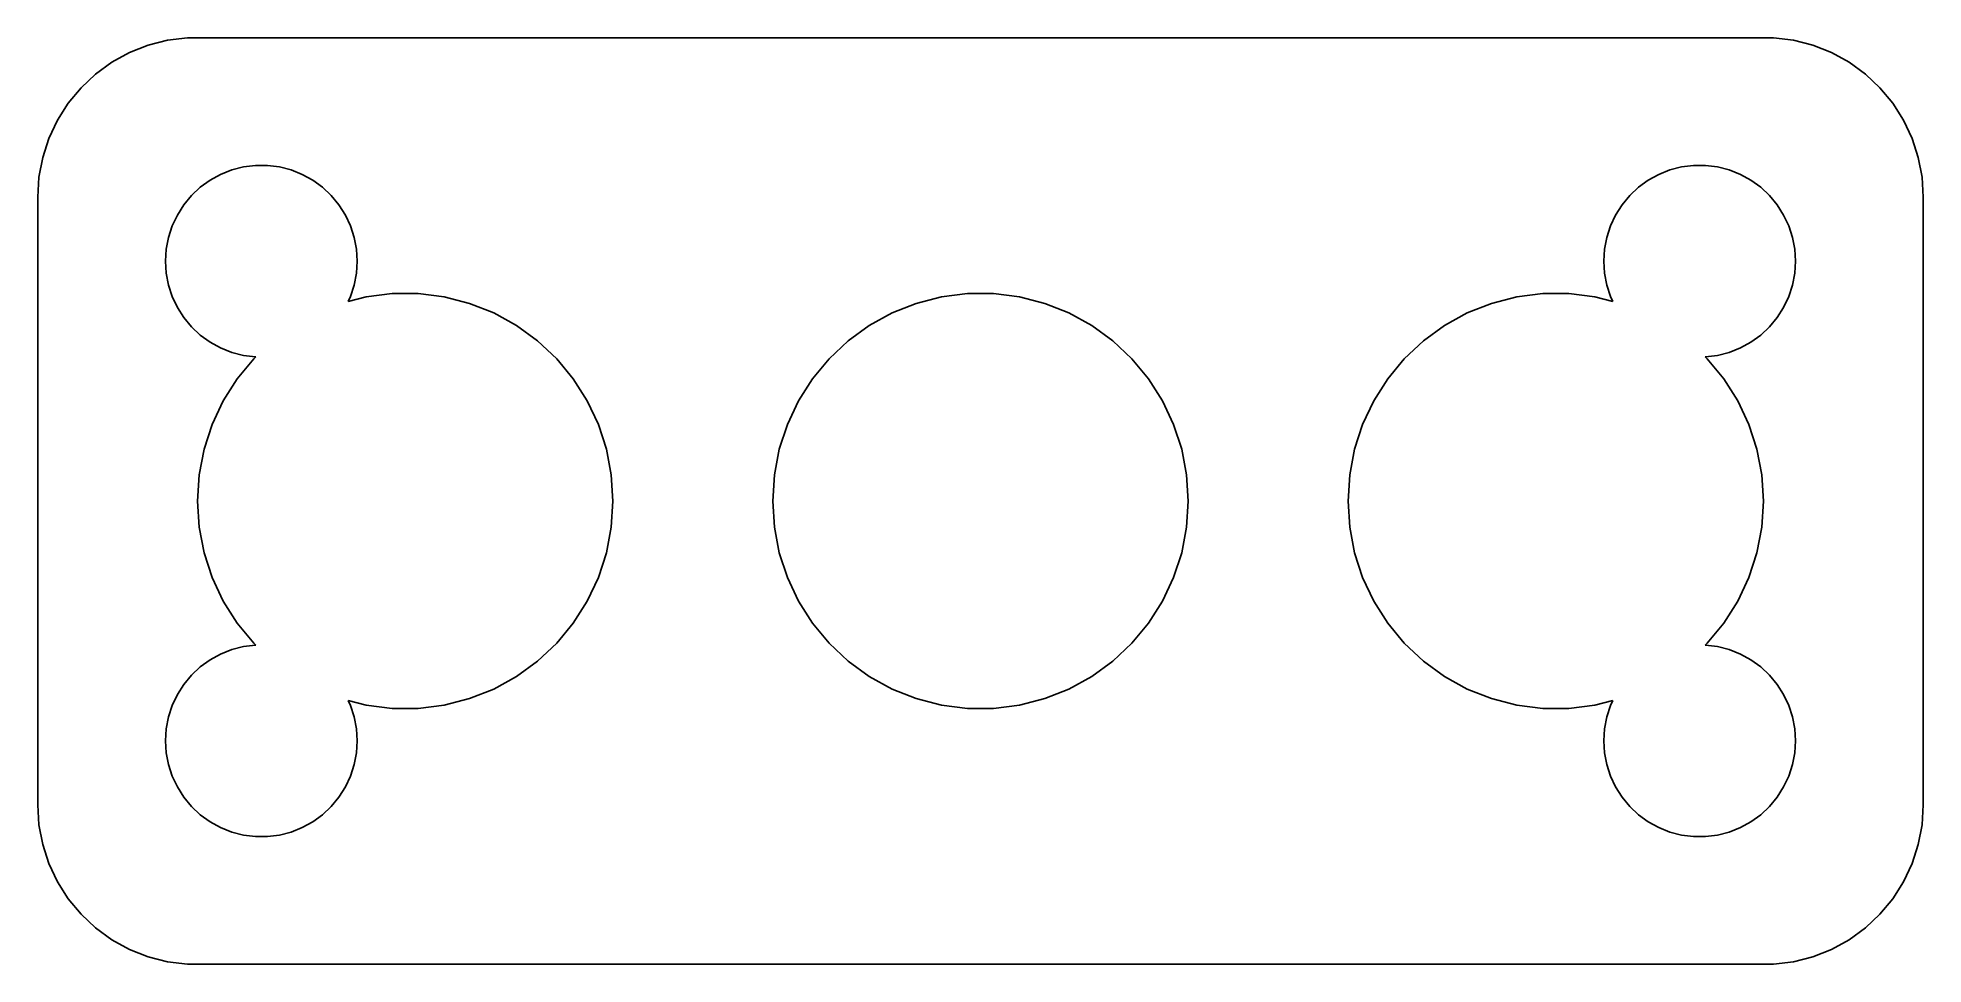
# Model space of a CAD drawing. Header units: metres. Extents: x -29.5 to 29.5, y 24.5 to 53.5.
import ezdxf

# ---------------------------------------------------------------- set-up
doc = ezdxf.new("R2010")
doc.units = ezdxf.units.M

msp = doc.modelspace()

# ---------------------------------------------------------------- linework, layer by layer
for p, q in [((-26.0451, 53.2553), (-26.6289, 53.0241)), ((-25.4369, 53.4114), (-26.0451, 53.2553)), ((-24.8139, 53.4901), (-25.4369, 53.4114)), ((24.8139, 53.4901), (-24.8139, 53.4901)), ((25.4369, 53.4114), (24.8139, 53.4901)), ((26.0451, 53.2553), (25.4369, 53.4114)), ((26.6289, 53.0241), (26.0451, 53.2553)), ((-27.1791, 52.7216), (-27.6871, 52.3526)), ((-26.6289, 53.0241), (-27.1791, 52.7216)), ((27.1791, 52.7216), (26.6289, 53.0241)), ((27.6871, 52.3526), (27.1791, 52.7216)), ((-28.1448, 51.9227), (-28.5451, 51.4389)), ((-27.6871, 52.3526), (-28.1448, 51.9227)), ((28.1448, 51.9227), (27.6871, 52.3526)), ((28.5451, 51.4389), (28.1448, 51.9227)), ((-28.5451, 51.4389), (-28.8815, 50.9088)), ((28.8815, 50.9088), (28.5451, 51.4389)), ((-28.8815, 50.9088), (-29.1489, 50.3406)), ((29.1489, 50.3406), (28.8815, 50.9088)), ((-29.1489, 50.3406), (-29.3429, 49.7434)), ((29.3429, 49.7434), (29.1489, 50.3406)), ((-29.3429, 49.7434), (-29.4606, 49.1267)), ((29.4606, 49.1267), (29.3429, 49.7434)), ((-29.4606, 49.1267), (-29.5, 48.5)), ((-24.4123, 48.8115), (-24.1075, 49.033)), ((-24.1075, 49.033), (-23.7773, 49.2145)), ((-23.7773, 49.2145), (-23.427, 49.3532)), ((-23.427, 49.3532), (-23.0621, 49.4469)), ((-23.0621, 49.4469), (-22.6884, 49.4941)), ((-22.6884, 49.4941), (-22.3116, 49.4941)), ((-22.3116, 49.4941), (-21.9379, 49.4469)), ((-21.9379, 49.4469), (-21.5729, 49.3532)), ((-21.5729, 49.3532), (-21.2227, 49.2145)), ((-21.2227, 49.2145), (-20.8925, 49.033)), ((-20.8925, 49.033), (-20.5877, 48.8115)), ((20.5877, 48.8115), (20.8925, 49.033)), ((20.8925, 49.033), (21.2227, 49.2145)), ((21.2227, 49.2145), (21.5729, 49.3532)), ((21.5729, 49.3532), (21.9379, 49.4469)), ((21.9379, 49.4469), (22.3116, 49.4941)), ((22.3116, 49.4941), (22.6884, 49.4941)), ((22.6884, 49.4941), (23.0621, 49.4469)), ((23.0621, 49.4469), (23.427, 49.3532)), ((23.427, 49.3532), (23.7773, 49.2145)), ((23.7773, 49.2145), (24.1075, 49.033)), ((24.1075, 49.033), (24.4123, 48.8115)), ((29.5, 48.5), (29.4606, 49.1267)), ((-29.5, 48.5), (-29.5, 29.5)), ((-24.927, 48.2634), (-24.6869, 48.5536)), ((-24.6869, 48.5536), (-24.4123, 48.8115)), ((-20.5877, 48.8115), (-20.3131, 48.5536)), ((-20.3131, 48.5536), (-20.0729, 48.2634)), ((20.0729, 48.2634), (20.3131, 48.5536)), ((20.3131, 48.5536), (20.5877, 48.8115)), ((24.4123, 48.8115), (24.6869, 48.5536)), ((24.6869, 48.5536), (24.927, 48.2634)), ((29.5, 29.5), (29.5, 48.5)), ((-25.2893, 47.6044), (-25.1289, 47.9453)), ((-25.1289, 47.9453), (-24.927, 48.2634)), ((-20.0729, 48.2634), (-19.8711, 47.9453)), ((-19.8711, 47.9453), (-19.7107, 47.6044)), ((19.7107, 47.6044), (19.8711, 47.9453)), ((19.8711, 47.9453), (20.0729, 48.2634)), ((24.927, 48.2634), (25.1289, 47.9453)), ((25.1289, 47.9453), (25.2893, 47.6044)), ((-25.4763, 46.876), (-25.4057, 47.2461)), ((-25.4057, 47.2461), (-25.2893, 47.6044)), ((-19.7107, 47.6044), (-19.5942, 47.2461)), ((-19.5942, 47.2461), (-19.5237, 46.876)), ((19.5237, 46.876), (19.5942, 47.2461)), ((19.5942, 47.2461), (19.7107, 47.6044)), ((25.2893, 47.6044), (25.4057, 47.2461)), ((25.4057, 47.2461), (25.4763, 46.876)), ((-25.5, 46.5), (-25.4763, 46.876)), ((-19.5237, 46.876), (-19.5, 46.5)), ((19.5, 46.5), (19.5237, 46.876)), ((25.4763, 46.876), (25.5, 46.5)), ((-25.4763, 46.124), (-25.5, 46.5)), ((-25.4057, 45.7539), (-25.4763, 46.124)), ((-19.5237, 46.124), (-19.5942, 45.7539)), ((-19.5, 46.5), (-19.5237, 46.124)), ((19.5237, 46.124), (19.5, 46.5)), ((19.5942, 45.7539), (19.5237, 46.124)), ((25.4763, 46.124), (25.4057, 45.7539)), ((25.5, 46.5), (25.4763, 46.124)), ((-25.2893, 45.3956), (-25.4057, 45.7539)), ((-19.5942, 45.7539), (-19.7107, 45.3956)), ((-19.218, 45.3849), (-18.4081, 45.4872)), ((-18.4081, 45.4872), (-17.5919, 45.4872)), ((-17.5919, 45.4872), (-16.782, 45.3849)), ((-1.21797, 45.3849), (-0.40813, 45.4872)), ((-0.40813, 45.4872), (0.40813, 45.4872)), ((0.40813, 45.4872), (1.21797, 45.3849)), ((16.782, 45.3849), (17.5919, 45.4872)), ((17.5919, 45.4872), (18.4081, 45.4872)), ((18.4081, 45.4872), (19.218, 45.3849)), ((19.7107, 45.3956), (19.5942, 45.7539)), ((25.4057, 45.7539), (25.2893, 45.3956)), ((-25.1289, 45.0547), (-25.2893, 45.3956)), ((-24.927, 44.7366), (-25.1289, 45.0547)), ((-19.7107, 45.3956), (-19.7841, 45.2395)), ((-19.7841, 45.2395), (-19.218, 45.3849)), ((-16.782, 45.3849), (-15.9914, 45.1819)), ((-15.9914, 45.1819), (-15.2324, 44.8814)), ((-15.2324, 44.8814), (-14.5171, 44.4881)), ((-3.48286, 44.4881), (-2.76756, 44.8814)), ((-2.76756, 44.8814), (-2.00861, 45.1819)), ((-2.00861, 45.1819), (-1.21797, 45.3849)), ((1.21797, 45.3849), (2.00861, 45.1819)), ((2.00861, 45.1819), (2.76756, 44.8814)), ((2.76756, 44.8814), (3.48286, 44.4881)), ((14.5171, 44.4881), (15.2324, 44.8814)), ((15.2324, 44.8814), (15.9914, 45.1819)), ((15.9914, 45.1819), (16.782, 45.3849)), ((19.218, 45.3849), (19.7841, 45.2395)), ((19.7841, 45.2395), (19.7107, 45.3956)), ((25.1289, 45.0547), (24.927, 44.7366)), ((25.2893, 45.3956), (25.1289, 45.0547)), ((-24.6869, 44.4464), (-24.927, 44.7366)), ((-24.4123, 44.1884), (-24.6869, 44.4464)), ((-14.5171, 44.4881), (-13.8567, 44.0083)), ((-4.14325, 44.0083), (-3.48286, 44.4881)), ((3.48286, 44.4881), (4.14325, 44.0083)), ((13.8567, 44.0083), (14.5171, 44.4881)), ((24.6869, 44.4464), (24.4123, 44.1884)), ((24.927, 44.7366), (24.6869, 44.4464)), ((-24.1075, 43.967), (-24.4123, 44.1884)), ((-23.7773, 43.7855), (-24.1075, 43.967)), ((-23.427, 43.6468), (-23.7773, 43.7855)), ((-13.8567, 44.0083), (-13.2617, 43.4496)), ((-4.73828, 43.4496), (-4.14325, 44.0083)), ((4.14325, 44.0083), (4.73828, 43.4496)), ((13.2617, 43.4496), (13.8567, 44.0083)), ((23.7773, 43.7855), (23.427, 43.6468)), ((24.1075, 43.967), (23.7773, 43.7855)), ((24.4123, 44.1884), (24.1075, 43.967)), ((-23.0621, 43.5531), (-23.427, 43.6468)), ((-23.2586, 42.8206), (-22.7383, 43.4496)), ((-22.6884, 43.5059), (-23.0621, 43.5531)), ((-22.7383, 43.4496), (-22.6783, 43.5059)), ((-22.6783, 43.5059), (-22.6884, 43.5059)), ((-13.2617, 43.4496), (-12.7414, 42.8206)), ((-5.25861, 42.8206), (-4.73828, 43.4496)), ((4.73828, 43.4496), (5.25861, 42.8206)), ((12.7414, 42.8206), (13.2617, 43.4496)), ((22.6884, 43.5059), (22.6783, 43.5059)), ((22.6783, 43.5059), (22.7383, 43.4496)), ((23.0621, 43.5531), (22.6884, 43.5059)), ((22.7383, 43.4496), (23.2586, 42.8206)), ((23.427, 43.6468), (23.0621, 43.5531)), ((-23.696, 42.1314), (-23.2586, 42.8206)), ((-12.7414, 42.8206), (-12.304, 42.1314)), ((-5.69598, 42.1314), (-5.25861, 42.8206)), ((5.25861, 42.8206), (5.69598, 42.1314)), ((12.304, 42.1314), (12.7414, 42.8206)), ((23.2586, 42.8206), (23.696, 42.1314)), ((-24.0435, 41.3928), (-23.696, 42.1314)), ((-12.304, 42.1314), (-11.9565, 41.3928)), ((-6.04353, 41.3928), (-5.69598, 42.1314)), ((5.69598, 42.1314), (6.04353, 41.3928)), ((11.9565, 41.3928), (12.304, 42.1314)), ((23.696, 42.1314), (24.0435, 41.3928)), ((-24.2958, 40.6165), (-24.0435, 41.3928)), ((-11.9565, 41.3928), (-11.7042, 40.6165)), ((-6.29578, 40.6165), (-6.04353, 41.3928)), ((6.04353, 41.3928), (6.29578, 40.6165)), ((11.7042, 40.6165), (11.9565, 41.3928)), ((24.0435, 41.3928), (24.2958, 40.6165)), ((-24.4487, 39.8147), (-24.2958, 40.6165)), ((-11.7042, 40.6165), (-11.5513, 39.8147)), ((-6.44873, 39.8147), (-6.29578, 40.6165)), ((6.29578, 40.6165), (6.44873, 39.8147)), ((11.5513, 39.8147), (11.7042, 40.6165)), ((24.2958, 40.6165), (24.4487, 39.8147)), ((-24.5, 39), (-24.4487, 39.8147)), ((-11.5513, 39.8147), (-11.5, 39)), ((-6.5, 39), (-6.44873, 39.8147)), ((6.44873, 39.8147), (6.5, 39)), ((11.5, 39), (11.5513, 39.8147)), ((24.4487, 39.8147), (24.5, 39)), ((-24.4487, 38.1853), (-24.5, 39)), ((-11.5, 39), (-11.5513, 38.1853)), ((-6.44873, 38.1853), (-6.5, 39)), ((6.5, 39), (6.44873, 38.1853)), ((11.5513, 38.1853), (11.5, 39)), ((24.5, 39), (24.4487, 38.1853)), ((-24.2958, 37.3835), (-24.4487, 38.1853)), ((-11.5513, 38.1853), (-11.7042, 37.3835)), ((-6.29578, 37.3835), (-6.44873, 38.1853)), ((6.44873, 38.1853), (6.29578, 37.3835)), ((11.7042, 37.3835), (11.5513, 38.1853)), ((24.4487, 38.1853), (24.2958, 37.3835)), ((-24.0435, 36.6072), (-24.2958, 37.3835)), ((-11.7042, 37.3835), (-11.9565, 36.6072)), ((-6.04353, 36.6072), (-6.29578, 37.3835)), ((6.29578, 37.3835), (6.04353, 36.6072)), ((11.9565, 36.6072), (11.7042, 37.3835)), ((24.2958, 37.3835), (24.0435, 36.6072)), ((-23.696, 35.8686), (-24.0435, 36.6072)), ((-11.9565, 36.6072), (-12.304, 35.8686)), ((-5.69598, 35.8686), (-6.04353, 36.6072)), ((6.04353, 36.6072), (5.69598, 35.8686)), ((12.304, 35.8686), (11.9565, 36.6072)), ((24.0435, 36.6072), (23.696, 35.8686)), ((-23.2586, 35.1794), (-23.696, 35.8686)), ((-12.304, 35.8686), (-12.7414, 35.1794)), ((-5.25861, 35.1794), (-5.69598, 35.8686)), ((5.69598, 35.8686), (5.25861, 35.1794)), ((12.7414, 35.1794), (12.304, 35.8686)), ((23.696, 35.8686), (23.2586, 35.1794)), ((-22.7383, 34.5504), (-23.2586, 35.1794)), ((-12.7414, 35.1794), (-13.2617, 34.5504)), ((-4.73828, 34.5504), (-5.25861, 35.1794)), ((5.25861, 35.1794), (4.73828, 34.5504)), ((13.2617, 34.5504), (12.7414, 35.1794)), ((23.2586, 35.1794), (22.7383, 34.5504)), ((-23.7773, 34.2145), (-23.427, 34.3532)), ((-23.427, 34.3532), (-23.0621, 34.4469)), ((-23.0621, 34.4469), (-22.6884, 34.4941)), ((-22.6783, 34.4941), (-22.7383, 34.5504)), ((-22.6884, 34.4941), (-22.6783, 34.4941)), ((-13.2617, 34.5504), (-13.8567, 33.9917)), ((-4.14325, 33.9917), (-4.73828, 34.5504)), ((4.73828, 34.5504), (4.14325, 33.9917)), ((13.8567, 33.9917), (13.2617, 34.5504)), ((22.7383, 34.5504), (22.6783, 34.4941)), ((22.6783, 34.4941), (22.6884, 34.4941)), ((22.6884, 34.4941), (23.0621, 34.4469)), ((23.0621, 34.4469), (23.427, 34.3532)), ((23.427, 34.3532), (23.7773, 34.2145)), ((-24.6869, 33.5536), (-24.4123, 33.8116)), ((-24.4123, 33.8116), (-24.1075, 34.033)), ((-24.1075, 34.033), (-23.7773, 34.2145)), ((-13.8567, 33.9917), (-14.5171, 33.5119)), ((-3.48286, 33.5119), (-4.14325, 33.9917)), ((4.14325, 33.9917), (3.48286, 33.5119)), ((14.5171, 33.5119), (13.8567, 33.9917)), ((23.7773, 34.2145), (24.1075, 34.033)), ((24.1075, 34.033), (24.4123, 33.8116)), ((24.4123, 33.8116), (24.6869, 33.5536)), ((-25.1289, 32.9453), (-24.927, 33.2634)), ((-24.927, 33.2634), (-24.6869, 33.5536)), ((-15.2324, 33.1186), (-15.9914, 32.8181)), ((-14.5171, 33.5119), (-15.2324, 33.1186)), ((-2.76756, 33.1186), (-3.48286, 33.5119)), ((-2.00861, 32.8181), (-2.76756, 33.1186)), ((2.76756, 33.1186), (2.00861, 32.8181)), ((3.48286, 33.5119), (2.76756, 33.1186)), ((15.2324, 33.1186), (14.5171, 33.5119)), ((15.9914, 32.8181), (15.2324, 33.1186)), ((24.6869, 33.5536), (24.927, 33.2634)), ((24.927, 33.2634), (25.1289, 32.9453)), ((-25.4057, 32.2461), (-25.2893, 32.6044)), ((-25.2893, 32.6044), (-25.1289, 32.9453)), ((-19.218, 32.6151), (-19.7841, 32.7605)), ((-19.7841, 32.7605), (-19.7107, 32.6044)), ((-19.7107, 32.6044), (-19.5942, 32.2461)), ((-18.4081, 32.5128), (-19.218, 32.6151)), ((-17.5919, 32.5128), (-18.4081, 32.5128)), ((-16.782, 32.6151), (-17.5919, 32.5128)), ((-15.9914, 32.8181), (-16.782, 32.6151)), ((-1.21797, 32.6151), (-2.00861, 32.8181)), ((-0.40813, 32.5128), (-1.21797, 32.6151)), ((0.40813, 32.5128), (-0.40813, 32.5128)), ((1.21797, 32.6151), (0.40813, 32.5128)), ((2.00861, 32.8181), (1.21797, 32.6151)), ((16.782, 32.6151), (15.9914, 32.8181)), ((17.5919, 32.5128), (16.782, 32.6151)), ((18.4081, 32.5128), (17.5919, 32.5128)), ((19.218, 32.6151), (18.4081, 32.5128)), ((19.7841, 32.7605), (19.218, 32.6151)), ((19.5942, 32.2461), (19.7107, 32.6044)), ((19.7107, 32.6044), (19.7841, 32.7605)), ((25.1289, 32.9453), (25.2893, 32.6044)), ((25.2893, 32.6044), (25.4057, 32.2461)), ((-25.5, 31.5), (-25.4763, 31.876)), ((-25.4763, 31.876), (-25.4057, 32.2461)), ((-19.5942, 32.2461), (-19.5237, 31.876)), ((-19.5237, 31.876), (-19.5, 31.5)), ((19.5, 31.5), (19.5237, 31.876)), ((19.5237, 31.876), (19.5942, 32.2461)), ((25.4057, 32.2461), (25.4763, 31.876)), ((25.4763, 31.876), (25.5, 31.5)), ((-25.4763, 31.124), (-25.5, 31.5)), ((-19.5, 31.5), (-19.5237, 31.124)), ((19.5237, 31.124), (19.5, 31.5)), ((25.5, 31.5), (25.4763, 31.124)), ((-25.4057, 30.7539), (-25.4763, 31.124)), ((-25.2893, 30.3956), (-25.4057, 30.7539)), ((-19.5942, 30.7539), (-19.7107, 30.3956)), ((-19.5237, 31.124), (-19.5942, 30.7539)), ((19.5942, 30.7539), (19.5237, 31.124)), ((19.7107, 30.3956), (19.5942, 30.7539)), ((25.4057, 30.7539), (25.2893, 30.3956)), ((25.4763, 31.124), (25.4057, 30.7539)), ((-25.1289, 30.0547), (-25.2893, 30.3956)), ((-19.7107, 30.3956), (-19.8711, 30.0547)), ((19.8711, 30.0547), (19.7107, 30.3956)), ((25.2893, 30.3956), (25.1289, 30.0547)), ((-29.5, 29.5), (-29.4606, 28.8733)), ((-24.927, 29.7366), (-25.1289, 30.0547)), ((-24.6869, 29.4464), (-24.927, 29.7366)), ((-20.0729, 29.7366), (-20.3131, 29.4464)), ((-19.8711, 30.0547), (-20.0729, 29.7366)), ((20.0729, 29.7366), (19.8711, 30.0547)), ((20.3131, 29.4464), (20.0729, 29.7366)), ((24.927, 29.7366), (24.6869, 29.4464)), ((25.1289, 30.0547), (24.927, 29.7366)), ((29.4606, 28.8733), (29.5, 29.5)), ((-24.4123, 29.1885), (-24.6869, 29.4464)), ((-24.1075, 28.967), (-24.4123, 29.1885)), ((-23.7773, 28.7855), (-24.1075, 28.967)), ((-20.8925, 28.967), (-21.2227, 28.7855)), ((-20.5877, 29.1885), (-20.8925, 28.967)), ((-20.3131, 29.4464), (-20.5877, 29.1885)), ((20.5877, 29.1885), (20.3131, 29.4464)), ((20.8925, 28.967), (20.5877, 29.1885)), ((21.2227, 28.7855), (20.8925, 28.967)), ((24.1075, 28.967), (23.7773, 28.7855)), ((24.4123, 29.1885), (24.1075, 28.967)), ((24.6869, 29.4464), (24.4123, 29.1885)), ((-29.4606, 28.8733), (-29.3429, 28.2566)), ((-23.427, 28.6468), (-23.7773, 28.7855)), ((-23.0621, 28.5531), (-23.427, 28.6468)), ((-22.6884, 28.5059), (-23.0621, 28.5531)), ((-22.3116, 28.5059), (-22.6884, 28.5059)), ((-21.9379, 28.5531), (-22.3116, 28.5059)), ((-21.5729, 28.6468), (-21.9379, 28.5531)), ((-21.2227, 28.7855), (-21.5729, 28.6468)), ((21.5729, 28.6468), (21.2227, 28.7855)), ((21.9379, 28.5531), (21.5729, 28.6468)), ((22.3116, 28.5059), (21.9379, 28.5531)), ((22.6884, 28.5059), (22.3116, 28.5059)), ((23.0621, 28.5531), (22.6884, 28.5059)), ((23.427, 28.6468), (23.0621, 28.5531)), ((23.7773, 28.7855), (23.427, 28.6468)), ((29.3429, 28.2566), (29.4606, 28.8733)), ((-29.3429, 28.2566), (-29.1489, 27.6594)), ((29.1489, 27.6594), (29.3429, 28.2566)), ((-29.1489, 27.6594), (-28.8815, 27.0912)), ((28.8815, 27.0912), (29.1489, 27.6594)), ((-28.8815, 27.0912), (-28.5451, 26.5611)), ((-28.5451, 26.5611), (-28.1448, 26.0773)), ((28.1448, 26.0773), (28.5451, 26.5611)), ((28.5451, 26.5611), (28.8815, 27.0912)), ((-28.1448, 26.0773), (-27.6871, 25.6474)), ((27.6871, 25.6474), (28.1448, 26.0773)), ((-27.6871, 25.6474), (-27.1791, 25.2784)), ((27.1791, 25.2784), (27.6871, 25.6474)), ((-27.1791, 25.2784), (-26.6289, 24.9759)), ((-26.6289, 24.9759), (-26.0451, 24.7447)), ((26.0451, 24.7447), (26.6289, 24.9759)), ((26.6289, 24.9759), (27.1791, 25.2784)), ((-26.0451, 24.7447), (-25.4369, 24.5886)), ((-25.4369, 24.5886), (-24.8139, 24.5099)), ((-24.8139, 24.5099), (24.8139, 24.5099)), ((24.8139, 24.5099), (25.4369, 24.5886)), ((25.4369, 24.5886), (26.0451, 24.7447))]:
    msp.add_line(p, q)

doc.saveas('drawing.dxf')
